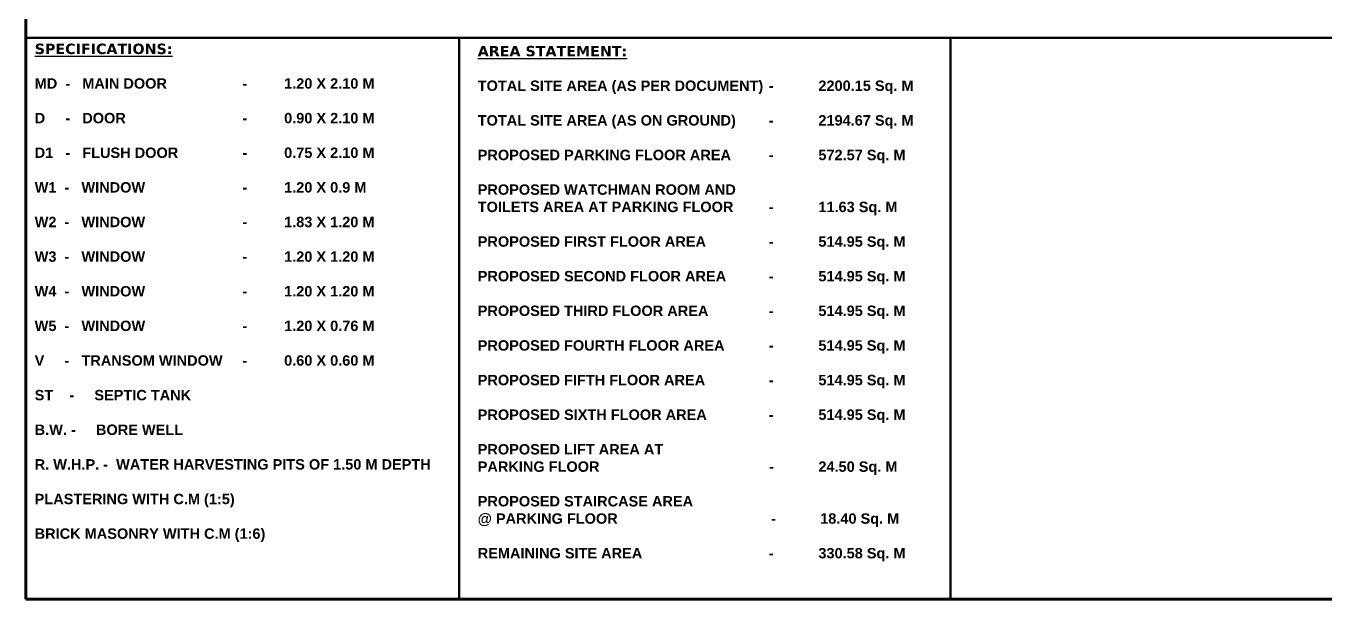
# Model space of a CAD drawing. Header units: metres. Extents: x 619 to 842, y 1450 to 1542.
# Drawn here: x 697.71 to 741.45, y 1459.27 to 1478.59 of the extents above; entities that cross this region are included whole.
import ezdxf

# ---------------------------------------------------------------- set-up
doc = ezdxf.new("R2010")
doc.units = ezdxf.units.M
doc.header["$LTSCALE"] = 0.5
doc.header["$MEASUREMENT"] = 0
doc.styles.get("Standard").update_dxf_attribs({"font": 'arial.ttf'})

msp = doc.modelspace()

# ---------------------------------------------------------------- linework, layer by layer
at = {"lineweight": 80}
for p, q in [((697.71083, 1541.81002), (697.71083, 1459.27297)), ((697.71083, 1459.27297), (828.58574, 1459.27297))]:
    msp.add_line(p, q, dxfattribs=at)
at = {"lineweight": 50}
for p, q in [((697.71083, 1478.18079), (787.98332, 1478.18079)), ((712.2995, 1478.18079), (712.2995, 1459.27297)), ((728.84104, 1478.18079), (728.84104, 1459.27297))]:
    msp.add_line(p, q, dxfattribs=at)

# ---------------------------------------------------------------- texts
at = {"char_height": 0.35, "attachment_point": 1}
for s, insert, width in [('{\\fVerdana|b1|i0|c0|p34;\\LSPECIFICATIONS:\\P\\P\\fArial|b1|i0|c0|p34;\\lMD  -   MAIN DOOR             ^I- ^I1.20 X 2.10 M\\P\\PD     -   DOOR^I^I^I-^I0.90 X 2.10 M\\P\\PD1   -   FLUSH DOOR^I   ^I- ^I0.75 X 2.10 M\\P\\PW1  -   WINDOW^I^I^I-^I1.20 X 0.9 M\\P\\PW2  -   WINDOW^I^I^I-^I1.83 X 1.20 M\\P\\PW3  -   WINDOW^I^I^I-^I1.20 X 1.20 M\\P\\PW4  -   WINDOW^I^I^I-^I1.20 X 1.20 M\\P\\PW5  -   WINDOW^I^I^I-^I1.20 X 0.76 M\\P\\PV     -   TRANSOM WINDOW^I-^I0.60 X 0.60 M\\P\\PST    -     SEPTIC TANK\\P\\PB.W. -     BORE WELL\\P\\PR. W.H.P. -  WATER HARVESTING PITS OF 1.50 M DEPTH\\P\\PPLASTERING WITH C.M (1:5)\\P\\PBRICK MASONRY WITH C.M (1:6)}', (698.00369, 1477.98968), 17.3736339), ('{\\fVerdana|b1|i0|c0|p34;\\LAREA STATEMENT:\\P\\P\\fArial|b1|i0|c0|p34;\\lTOTAL SITE AREA (AS PER DOCUMENT)^I-^I  2200.15 Sq. M\\P\\PTOTAL SITE AREA (AS ON GROUND)^I-^I  2194.67 Sq. M\\P\\PPROPOSED PARKING FLOOR AREA^I-^I  572.57 Sq. M\\P\\PPROPOSED WATCHMAN ROOM AND\\PTOILETS AREA AT PARKING FLOOR^I-^I  11.63 Sq. M\\P\\PPROPOSED FIRST FLOOR AREA^I  ^I-^I  514.95 Sq. M\\P\\PPROPOSED SECOND FLOOR AREA  ^I-^I  514.95 Sq. M\\P\\PPROPOSED THIRD FLOOR AREA^I  ^I-^I  514.95 Sq. M\\P\\PPROPOSED FOURTH FLOOR AREA^I  ^I-^I  514.95 Sq. M\\P\\PPROPOSED FIFTH FLOOR AREA^I  ^I-^I  514.95 Sq. M\\P\\PPROPOSED SIXTH FLOOR AREA^I  ^I-^I  514.95 Sq. M\\P\\PPROPOSED LIFT AREA AT \\PPARKING FLOOR ^I                               -^I  24.50 Sq. M\\P\\PPROPOSED STAIRCASE AREA \\P@ PARKING FLOOR                                      -           18.40 Sq. M\\P\\PREMAINING SITE AREA^I^I^I  ^I-^I  330.58 Sq. M}', (712.92217, 1477.91372), 19.1051509)]:
    msp.add_mtext(s, dxfattribs=dict(at, insert=insert, width=width))

doc.saveas('drawing.dxf')
